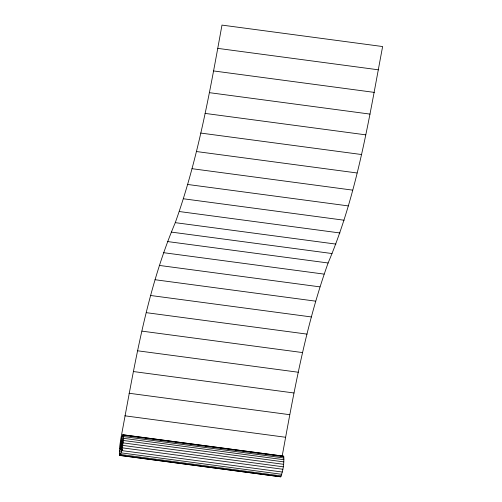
<?xml version="1.0" encoding="UTF-8"?>
<svg xmlns="http://www.w3.org/2000/svg" width="502" height="502" viewBox="0 0 502 502"><rect width="100%" height="100%" fill="white"/><g stroke="black" fill="none" stroke-linecap="round" stroke-linejoin="round"><path stroke-width="0.75" d="M122.319 450.099L120.568 449.874L120.361 447.439L121.478 438.648L122.337 435.516L123.003 434.751L283.655 456.192C284.339 463.057 283.122 470.355 280.769 476.825L119.746 455.458C118.71 450.074 120.097 444.477 120.756 439.099C134.523 366.083 146.145 291.499 175.273 222.656C198.108 158.789 209.886 91.64 221.978 25.1L382.624 46.542C368.857 119.558 357.236 194.142 328.107 262.985C305.762 325.403 294.078 391.002 282.193 456.036M119.746 455.458L120.122 455.383C122.475 448.913 123.693 441.609 123.003 434.751M120.568 449.874L121.917 446.102L122.325 439.463L121.327 442.563L121.057 447.012L121.722 444.935M283.655 456.192L122.708 434.807M217.881 48.387L378.527 69.828M213.683 70.951L374.329 92.393M209.409 92.663L370.056 114.105M205.08 113.402L365.726 134.843M200.718 133.061L361.365 154.503M196.351 151.522L356.997 172.964M192.009 168.691L352.655 190.132M187.698 184.472L348.35 205.914M183.462 198.779L344.108 220.221M179.308 211.53L339.954 232.972M175.273 222.656L335.92 244.104M171.37 232.1L332.017 253.541M167.461 241.544L328.107 262.985M163.426 252.669L324.072 274.111M159.272 265.42L319.918 286.862M155.036 279.727L315.683 301.169M150.732 295.509L311.378 316.95M146.383 312.677L307.029 334.119M142.016 331.138L302.662 352.586M137.655 350.798L298.301 372.239M133.325 371.536L293.971 392.978M129.052 393.248L289.698 414.69M124.854 415.813L285.5 437.255M123.21 435.347L283.856 456.789M122.337 435.516L123.887 435.723M123.304 436.552L283.95 457.993M121.917 436.828L123.467 437.035M123.285 438.29L283.931 459.732M121.478 438.648L123.806 438.955M123.153 440.442L283.799 461.884M121.547 441.44L123.103 441.647M121.327 442.563L122.883 442.77M122.915 442.858L283.561 464.3M121.195 443.398L122.745 443.605M122.588 445.374L283.241 466.816M120.361 447.439L121.917 447.646M122.199 447.822L282.846 469.263M119.564 448.336L121.114 448.543M120.361 448.612L121.911 448.819M120.43 449.441L122.57 449.692M121.66 450.583L282.306 472.024M119.401 451.028L121.729 451.336M121.114 452.86L281.76 474.302M119.376 453.199L120.926 453.406M120.587 454.498L281.233 475.94M119.495 454.712L121.045 454.919M120.122 455.383L280.769 476.825"/></g></svg>
